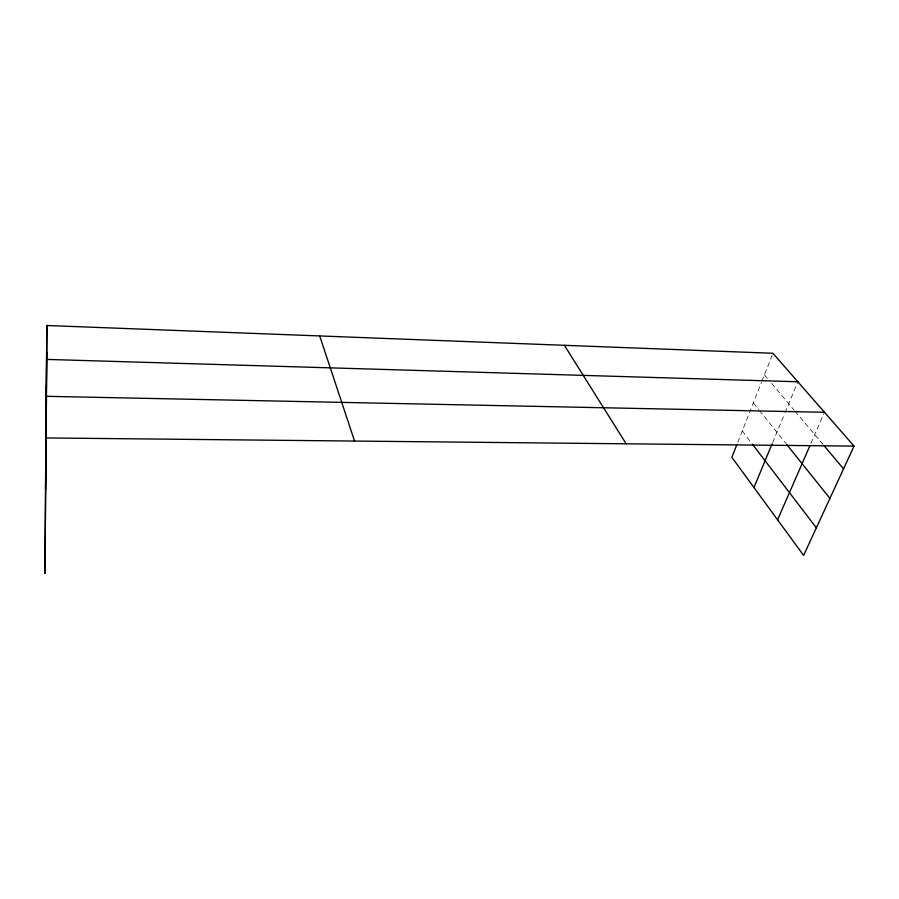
<?xml version="1.0" encoding="UTF-8"?>
<svg xmlns="http://www.w3.org/2000/svg" width="899" height="899" viewBox="0 0 899 899"><rect width="100%" height="100%" fill="white"/><g stroke="black" fill="none" stroke-linecap="round" stroke-linejoin="round"><path stroke-width="0.67" stroke-dasharray="4.5 3.37" d="M737.798 442.229L761.408 382.491M761.914 381.221L772.96 353.285M772.601 442.623L784.434 414.102M784.973 412.798L797.84 381.772M810.898 443.477L824.507 412.293M764.442 374.838L768.038 379.12M771.634 383.401L794.12 410.124M795.019 411.18L822.855 444.263M753.351 402.887L758.587 409.416M759.453 410.506L785.58 443.095M742.271 430.913L751.564 443.072"/><path stroke-width="1.35" d="M854.05 446.106L772.96 353.285L46.872 325.505L46.152 437.937L854.05 446.106L803.627 555.425L731.842 457.31L736.809 444.735M46.332 386.66L44.95 573.495L46.422 396.313L824.507 412.293M45.905 466.502L46.636 352.172M45.512 489.528L46.872 325.505M753.969 487.55L772.061 443.915M777.579 519.824L809.797 446.005M46.658 359.409L797.84 381.772M823.754 445.331L843.554 468.862M786.456 444.173L829.934 498.406M752.407 444.173L816.359 527.814M564.392 345.306L626.154 443.803M319.707 335.945L354.554 441.049"/></g></svg>
